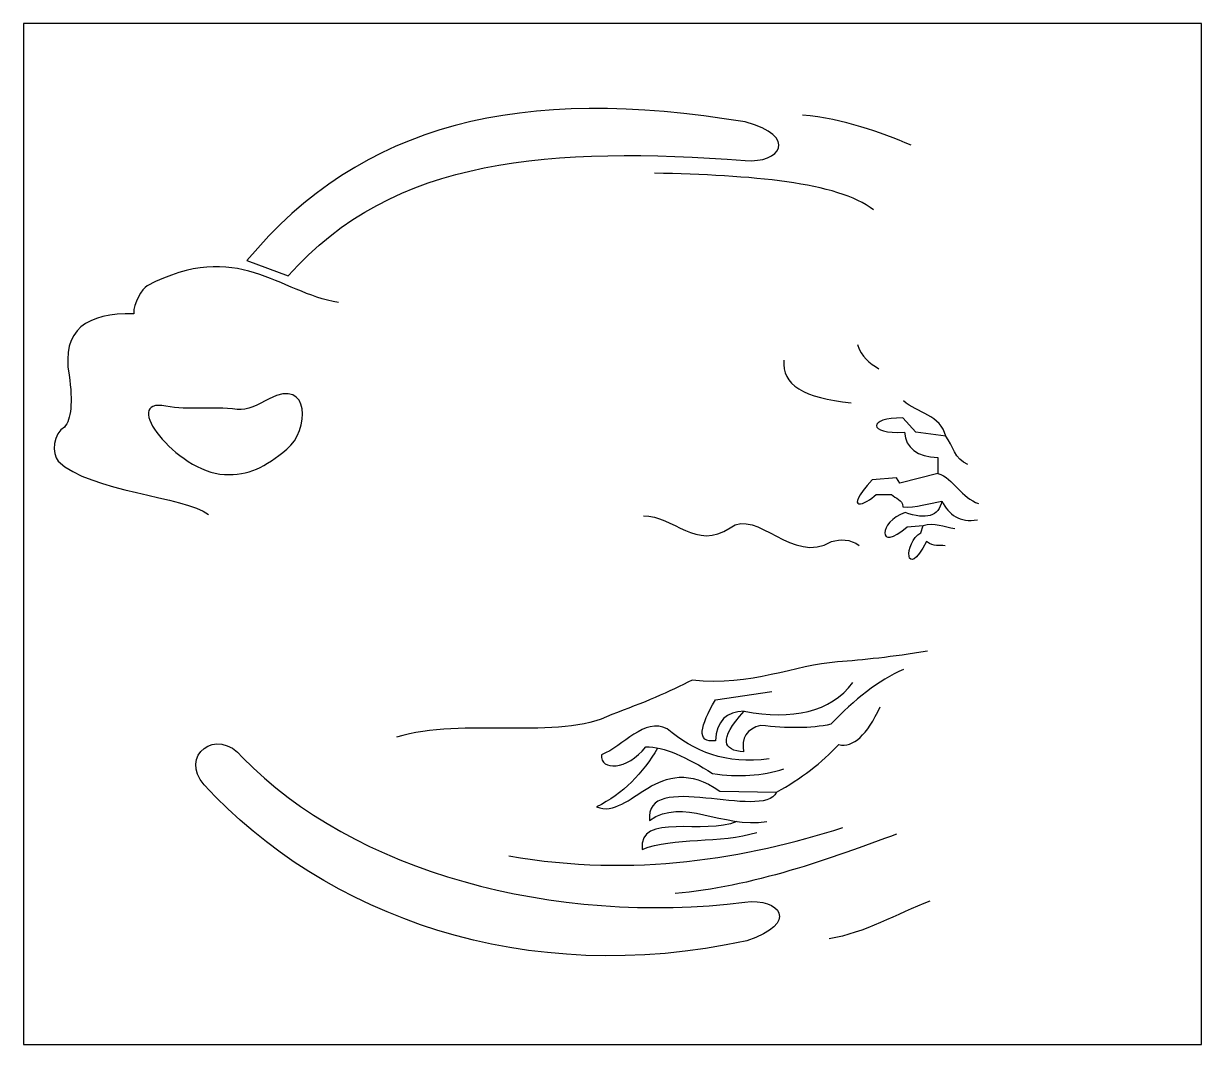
# Model space of a CAD drawing. Extents: x -1901 to -625, y 16 to 513.
# Drawn here: x -1197 to -625, y 16 to 513 of the extents above; entities that cross this region are included whole.
import ezdxf

# ---------------------------------------------------------------- set-up
doc = ezdxf.new("R2010")
doc.units = 0
doc.header["$MEASUREMENT"] = 0
doc.layers.add('CAMADA_1', color=7, linetype='CONTINUOUS')

msp = doc.modelspace()

# ---------------------------------------------------------------- linework, layer by layer
at = {"layer": 'CAMADA_1'}
for points, knots in [([(-624.9895, 512.554), (-624.9895, 512.554), (-624.9895, 16.4953), (-624.9895, 16.4953), (-624.9895, 16.4953), (-624.9895, 16.4953), (-1197.1926, 16.4953), (-1197.1926, 16.4953), (-1197.1926, 16.4953), (-1197.1926, 16.4953), (-1197.1926, 512.554), (-1197.1926, 512.554), (-1197.1926, 512.554), (-1197.1926, 512.554), (-624.9895, 512.554), (-624.9895, 512.554)], [0, 0, 0, 0, 0.25, 0.25, 0.25, 0.25, 0.5, 0.5, 0.5, 0.5, 0.75, 0.75, 0.75, 0.75, 1, 1, 1, 1]), ([(-1088.6879, 397.3569), (-1033.1637, 464.2677), (-955.0988, 483.0133), (-846.6917, 464.7273), (-846.6917, 464.7273), (-820.456, 457.6468), (-829.5757, 444.534), (-846.6917, 445.9987), (-846.6917, 445.9987), (-939.6144, 452.919), (-1017.8435, 448.1581), (-1068.6021, 389.9047), (-1068.6021, 389.9047), (-1068.6021, 389.9047), (-1088.6879, 397.3569), (-1088.6879, 397.3569)], [0, 0, 0, 0, 0.25, 0.25, 0.25, 0.25, 0.5, 0.5, 0.5, 0.5, 0.75, 0.75, 0.75, 0.75, 1, 1, 1, 1]), ([(-1044.1703, 376.953), (-1073.1278, 381.7673), (-1093.2237, 408.0773), (-1137.1242, 385.1548), (-1137.1242, 385.1548), (-1139.683, 383.5462), (-1143.7998, 376.7881), (-1143.7011, 371.4865), (-1143.7011, 371.4865), (-1166.3404, 372.0529), (-1178.8686, 363.9139), (-1175.0992, 341.741), (-1175.0992, 341.741), (-1173.1033, 328.2274), (-1174.159, 320.3764), (-1177.3025, 316.4022), (-1177.3025, 316.4022), (-1182.715, 313.8379), (-1183.7254, 303.3875), (-1180.3366, 299.9074), (-1180.3366, 299.9074), (-1165.0117, 284.8488), (-1118.7504, 282.9806), (-1107.3455, 273.9874)], [0, 0, 0, 0, 0.16666667, 0.16666667, 0.16666667, 0.16666667, 0.33333333, 0.33333333, 0.33333333, 0.33333333, 0.5, 0.5, 0.5, 0.5, 0.66666667, 0.66666667, 0.66666667, 0.66666667, 0.83333333, 0.83333333, 0.83333333, 0.83333333, 1, 1, 1, 1]), ([(-1077.9073, 330.2329), (-1057.5992, 340.7597), (-1058.3197, 314.8234), (-1069.2296, 305.7808), (-1069.2296, 305.7808), (-1079.8919, 296.9433), (-1087.8448, 292.8031), (-1099.5955, 293.4299), (-1099.5955, 293.4299), (-1123.1773, 294.6878), (-1150.8177, 331.1422), (-1128.0412, 326.6362), (-1128.0412, 326.6362), (-1116.9615, 324.4442), (-1106.0054, 326.71), (-1093.4252, 325.0729), (-1093.4252, 325.0729), (-1088.4204, 324.4217), (-1083.2189, 327.3996), (-1077.9073, 330.2329)], [0, 0, 0, 0, 0.2, 0.2, 0.2, 0.2, 0.4, 0.4, 0.4, 0.4, 0.6, 0.6, 0.6, 0.6, 0.8, 0.8, 0.8, 0.8, 1, 1, 1, 1]), ([(-738.4413, 298.3438), (-745.0433, 300.7277), (-745.5935, 307.5128), (-749.1696, 312.098), (-749.1696, 312.098), (-749.1696, 312.098), (-763.749, 314.0236), (-763.749, 314.0236), (-763.749, 314.0236), (-763.749, 314.0236), (-770.0759, 320.9007), (-770.0759, 320.9007), (-770.0759, 320.9007), (-787.1311, 321.3589), (-787.4062, 312.7394), (-769.2507, 314.0236), (-769.2507, 314.0236), (-768.6086, 306.2293), (-763.1982, 302.1024), (-753.0207, 301.6448), (-753.0207, 301.6448), (-753.0207, 301.6448), (-753.0207, 293.9425), (-753.0207, 293.9425), (-753.0207, 293.9425), (-753.0207, 293.9425), (-771.4513, 289.2661), (-771.4513, 289.2661), (-771.4513, 289.2661), (-771.4513, 289.2661), (-773.1018, 291.7418), (-773.1018, 291.7418), (-773.1018, 291.7418), (-773.1018, 291.7418), (-784.9304, 290.9166), (-784.9304, 290.9166), (-784.9304, 290.9166), (-799.9681, 274.2284), (-787.7725, 278.7217), (-783.0048, 283.7644), (-783.0048, 283.7644), (-783.0048, 283.7644), (-775.5776, 283.7644), (-775.5776, 283.7644), (-775.5776, 283.7644), (-773.7432, 281.7476), (-769.984, 281.3806), (-770.0759, 277.7126), (-770.0759, 277.7126), (-763.749, 276.9792), (-757.4221, 279.5469), (-751.0952, 280.4634), (-751.0952, 280.4634), (-747.5644, 273.9067), (-742.4297, 269.873), (-733.7649, 271.3857)], [0, 0, 0, 0, 0.07142857, 0.07142857, 0.07142857, 0.07142857, 0.14285714, 0.14285714, 0.14285714, 0.14285714, 0.21428571, 0.21428571, 0.21428571, 0.21428571, 0.28571429, 0.28571429, 0.28571429, 0.28571429, 0.35714286, 0.35714286, 0.35714286, 0.35714286, 0.42857143, 0.42857143, 0.42857143, 0.42857143, 0.5, 0.5, 0.5, 0.5, 0.57142857, 0.57142857, 0.57142857, 0.57142857, 0.64285714, 0.64285714, 0.64285714, 0.64285714, 0.71428571, 0.71428571, 0.71428571, 0.71428571, 0.78571429, 0.78571429, 0.78571429, 0.78571429, 0.85714286, 0.85714286, 0.85714286, 0.85714286, 0.92857143, 0.92857143, 0.92857143, 0.92857143, 1, 1, 1, 1]), ([(-751.0952, 280.4634), (-752.6531, 273.1301), (-758.6123, 271.2971), (-768.9756, 274.9617), (-768.9756, 274.9617), (-781.8119, 270.7443), (-782.8203, 254.9733), (-767.8752, 268.0847), (-767.8752, 268.0847), (-767.8752, 268.0847), (-760.1729, 268.6348), (-760.1729, 268.6348), (-760.1729, 268.6348), (-755.0376, 270.6523), (-749.9036, 267.7183), (-744.7682, 267.2594)], [0, 0, 0, 0, 0.25, 0.25, 0.25, 0.25, 0.5, 0.5, 0.5, 0.5, 0.75, 0.75, 0.75, 0.75, 1, 1, 1, 1]), ([(-896.0641, 273.3112), (-881.5881, 273.6438), (-870.2299, 256.1419), (-854.0094, 267.5717), (-854.0094, 267.5717), (-840.6155, 277.1597), (-823.6448, 249.3357), (-804.7486, 260.8487), (-804.7486, 260.8487), (-800.2526, 262.1626), (-795.7573, 262.0991), (-791.2573, 259.0069)], [0, 0, 0, 0, 0.33333333, 0.33333333, 0.33333333, 0.33333333, 0.66666667, 0.66666667, 0.66666667, 0.66666667, 1, 1, 1, 1]), ([(-749.4447, 258.7318), (-752.4706, 259.4658), (-754.7044, 257.814), (-758.5224, 260.9325), (-758.5224, 260.9325), (-768.9756, 240.9433), (-769.8008, 260.5662), (-761.2732, 265.0587), (-761.2732, 265.0587), (-761.2732, 265.0587), (-760.1729, 268.6348), (-760.1729, 268.6348)], [0, 0, 0, 0, 0.33333333, 0.33333333, 0.33333333, 0.33333333, 0.66666667, 0.66666667, 0.66666667, 0.66666667, 1, 1, 1, 1]), ([(-758.0513, 207.5596), (-775.1944, 204.8419), (-789.4419, 203.2177), (-801.7105, 202.3398), (-801.7105, 202.3398), (-822.4749, 201.0481), (-843.4934, 190.1543), (-872.4069, 193.5371), (-872.4069, 193.5371), (-883.0872, 187.9449), (-896.3831, 182.3526), (-911.4687, 176.757), (-911.4687, 176.757), (-937.2346, 163.7369), (-983.6318, 175.7486), (-1016.0004, 165.7537)], [0, 0, 0, 0, 0.25, 0.25, 0.25, 0.25, 0.5, 0.5, 0.5, 0.5, 0.75, 0.75, 0.75, 0.75, 1, 1, 1, 1]), ([(-769.8008, 198.7637), (-781.9281, 193.387), (-793.6168, 184.0613), (-805.0115, 172.0806), (-805.0115, 172.0806), (-814.8205, 169.9495), (-826.3747, 169.9969), (-839.1218, 171.5304), (-839.1218, 171.5304), (-845.907, 169.7887), (-848.6578, 165.4793), (-847.3743, 158.6015), (-847.3743, 158.6015), (-857.2327, 159.4254), (-859.9842, 164.3776), (-847.0992, 178.4075), (-847.0992, 178.4075), (-823.6489, 174.1447), (-805.2629, 177.6289), (-794.2832, 192.4368)], [0, 0, 0, 0, 0.2, 0.2, 0.2, 0.2, 0.4, 0.4, 0.4, 0.4, 0.6, 0.6, 0.6, 0.6, 0.8, 0.8, 0.8, 0.8, 1, 1, 1, 1]), ([(-847.0992, 178.4075), (-855.81, 178.4082), (-860.4857, 173.6405), (-861.1285, 164.1032), (-861.1285, 164.1032), (-870.6212, 162.8643), (-868.5111, 171.2087), (-861.1285, 183.9092), (-861.1285, 183.9092), (-861.1285, 183.9092), (-833.6201, 188.0354), (-833.6201, 188.0354)], [0, 0, 0, 0, 0.33333333, 0.33333333, 0.33333333, 0.33333333, 0.66666667, 0.66666667, 0.66666667, 0.66666667, 1, 1, 1, 1]), ([(-889.1964, 160.5156), (-896.3445, 148.2335), (-905.8772, 138.3339), (-918.896, 131.9184), (-918.896, 131.9184), (-901.8861, 125.2272), (-889.1964, 160.5156), (-858.9278, 139.6208), (-858.9278, 139.6208), (-858.9278, 139.6208), (-831.4195, 139.0706), (-831.4195, 139.0706), (-831.4195, 139.0706), (-819.3861, 145.605), (-809.5297, 153.4452), (-801.1603, 162.1776), (-801.1603, 162.1776), (-794.1001, 160.6183), (-787.4068, 166.7614), (-781.0792, 180.6082)], [0, 0, 0, 0, 0.2, 0.2, 0.2, 0.2, 0.4, 0.4, 0.4, 0.4, 0.6, 0.6, 0.6, 0.6, 0.8, 0.8, 0.8, 0.8, 1, 1, 1, 1]), ([(-834.9956, 155.3005), (-856.0398, 152.3179), (-871.5364, 158.9192), (-884.5106, 169.8799), (-884.5106, 169.8799), (-895.6971, 175.5648), (-905.7832, 161.4436), (-916.4202, 157.2261), (-916.4202, 157.2261), (-917.1535, 149.3832), (-903.9664, 149.6387), (-894.9637, 161.0773), (-894.9637, 161.0773), (-886.1807, 161.2496), (-874.9536, 156.046), (-862.5039, 148.1483), (-862.5039, 148.1483), (-849.8501, 146.3154), (-838.2966, 147.0494), (-827.8434, 150.349)], [0, 0, 0, 0, 0.2, 0.2, 0.2, 0.2, 0.4, 0.4, 0.4, 0.4, 0.6, 0.6, 0.6, 0.6, 0.8, 0.8, 0.8, 0.8, 1, 1, 1, 1]), ([(-1109.4907, 142.6853), (-1050.7332, 78.5952), (-953.2039, 43.3049), (-845.8309, 66.9166), (-845.8309, 66.9166), (-819.9765, 75.2828), (-829.7319, 87.9297), (-846.7548, 85.6225), (-846.7548, 85.6225), (-939.223, 74.1264), (-1037.2015, 100.3185), (-1090.7722, 155.997), (-1090.7722, 155.997), (-1103.5145, 171.3953), (-1121.7853, 156.3897), (-1109.4907, 142.6853)], [0, 0, 0, 0, 0.25, 0.25, 0.25, 0.25, 0.5, 0.5, 0.5, 0.5, 0.75, 0.75, 0.75, 0.75, 1, 1, 1, 1]), ([(-831.4195, 139.0706), (-837.9255, 124.7845), (-896.1161, 150.3679), (-893.0381, 125.3164), (-893.0381, 125.3164), (-876.9326, 136.9125), (-857.8275, 121.374), (-836.0959, 124.7663)], [0, 0, 0, 0, 0.5, 0.5, 0.5, 0.5, 1, 1, 1, 1]), ([(-850.6686, 124.8697), (-865.9833, 117.8669), (-898.9041, 129.5691), (-896.6142, 111.2872), (-896.6142, 111.2872), (-881.9429, 117.339), (-858.1938, 114.038), (-841.0474, 119.5397)], [0, 0, 0, 0, 0.5, 0.5, 0.5, 0.5, 1, 1, 1, 1])]:
    msp.add_open_spline(points, degree=3, knots=knots, dxfattribs=at)
for points in [[(-765.9897, 453.4738), (-781.2828, 459.7805), (-798.4853, 466.1648), (-818.7962, 468.0979)], [(-784.2492, 422.0035), (-801.7518, 435.6049), (-843.7889, 438.7809), (-890.7065, 439.8839)], [(-792.1143, 356.5452), (-790.2922, 350.4393), (-786.2937, 347.506), (-781.6294, 344.8329)], [(-827.8434, 348.9591), (-829.035, 337.3144), (-818.1249, 330.4373), (-795.1085, 328.3279)], [(-749.1696, 312.098), (-751.6453, 322.1842), (-762.9237, 323.4676), (-769.8008, 329.1532)], [(-753.0207, 293.9425), (-745.3184, 291.5587), (-741.4672, 281.7476), (-733.2147, 279.3631)], [(-961.4764, 108.0763), (-899.7381, 97.4833), (-846.549, 106.901), (-799.1347, 121.8568)], [(-773.162, 118.6847), (-803.6705, 107.1413), (-844.8269, 92.5727), (-880.6594, 89.8307)], [(-756.8604, 86.0816), (-773.1856, 79.996), (-788.4105, 70.6093), (-805.8367, 67.824)]]:
    msp.add_open_spline(points, degree=3, dxfattribs=at)

doc.saveas('drawing.dxf')
